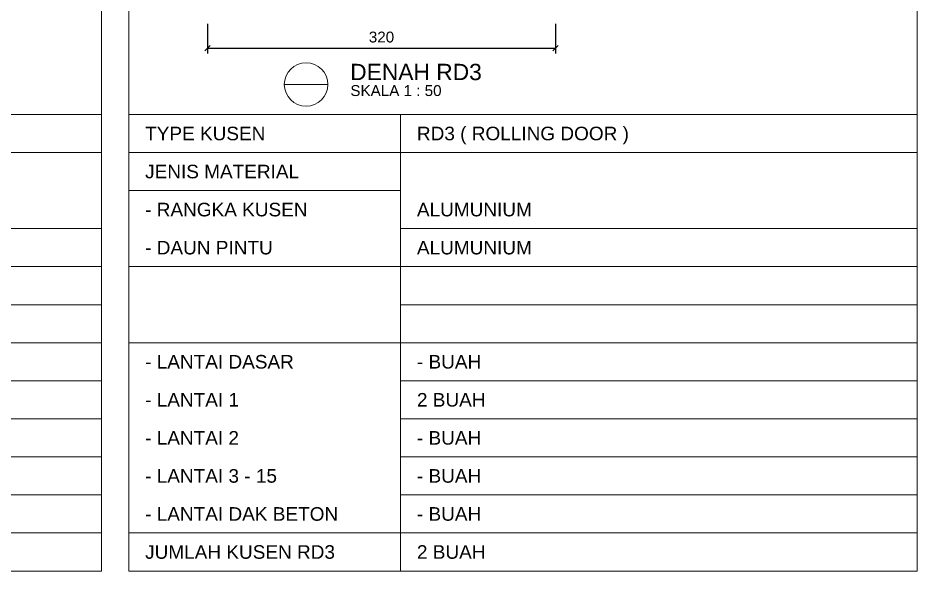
# Model space of a CAD drawing. Header units: millimetres. Extents: x -108 to 357, y -17 to 192.
# Drawn here: x 327.5 to 344.04, y 28.49 to 38.66 of the extents above; entities that cross this region are included whole.
import ezdxf
from ezdxf.enums import TextEntityAlignment as Align

# ---------------------------------------------------------------- set-up
doc = ezdxf.new("R2010")
doc.units = ezdxf.units.MM
doc.layers.get('defpoints').update_dxf_attribs({"color": 1})
for name, color, linetype, lineweight in [('lan', 7, 'Continuous', 15), ('NOT', 7, 'Continuous', 20), ('u', 6, 'Continuous', 20)]:
    doc.layers.add(name, color=color, linetype=linetype, lineweight=lineweight)
doc.styles.get("Standard").update_dxf_attribs({"font": 'arial.ttf'})
doc.dimstyles.new('SK-50', dxfattribs={"dimscale": 0, "dimtxt": 0.2, "dimasz": 0.1, "dimexe": 0.1, "dimexo": 0, "dimgap": 0.1, "dimtad": 1, "dimdec": 0, "dimlfac": 50, "dimzin": 0, "dimdsep": 46, "dimtxsty": 'Standard', "dimblk": 'OBLIQUE', "dimcen": 0.09, "dimclrd": 256, "dimclre": 256, "dimclrt": 256, "dimadec": 0, "dimazin": 0, "dimtfac": 1, "dimtdec": 0, "dimtofl": 0, "dimtmove": 0, "dimatfit": 3, "dimldrblk": 'OBLIQUE', "dimfxl": 0, "dimtolj": 1, "dimtzin": 0, "dimarcsym": 0})

# ---------------------------------------------------------------- blocks, each defined once
blk = doc.blocks.new('_Oblique')
at = {"color": 0, "linetype": 'ByBlock', "lineweight": -2}
blk.add_line((-0.5, -0.5), (0.5, 0.5), dxfattribs=at)
blk = doc.blocks.new('*D340')
at = {"layer": 'defpoints', "color": 0}
for p in [(330.992, 38.555), (337.392, 38.555), (337.392, 38.105)]:
    blk.add_point(p, dxfattribs=at)
at = {"layer": 'u', "lineweight": -2}
for p, q in [((330.992, 38.555), (330.992, 38.005)), ((337.392, 38.555), (337.392, 38.005)), ((330.992, 38.105), (337.392, 38.105))]:
    blk.add_line(p, q, dxfattribs=at)
at = {"layer": 'u', "lineweight": -2, "xscale": 0.1, "yscale": 0.1, "zscale": 0.1, "rotation": 180}
blk.add_blockref('_Oblique', (330.992, 38.105), dxfattribs=at)
at = {"layer": 'u', "lineweight": -2, "xscale": 0.1, "yscale": 0.1, "zscale": 0.1}
blk.add_blockref('_Oblique', (337.392, 38.105), dxfattribs=at)
at = {"layer": 'u', "insert": (334.192, 38.308), "char_height": 0.2, "attachment_point": 5}
blk.add_mtext('\\A1;320', dxfattribs=at)
blk = doc.blocks.new('Ndtpd')
blk.add_line((0.747, 0), (-0.747, 0))
blk.add_circle((0, 0), 0.747)
at = {"flags": 4}
for tag, height, p in [('NO', 0.5, (0, 0.148)), ('NOLBR', 0.3, (0, -0.398))]:
    blk.add_attdef(tag, text='', height=height, dxfattribs=at).set_placement(p, align=Align.CENTER)
for tag, p, height in [('NDTPD', (1.516, 0.148), 0.5), ('SKALA', (1.523, -0.398), 0.3)]:
    blk.add_attdef(tag, p, '', height=height, dxfattribs=at)

msp = doc.modelspace()

# ---------------------------------------------------------------- linework, layer by layer
at = {"layer": 'lan'}
for p, q in [((329.04364, 28.48506), (329.04364, 48.48506)), ((329.54364, 28.48506), (329.54364, 48.48506)), ((344.04364, 28.48506), (344.04364, 48.48506)), ((329.04364, 36.88506), (314.54364, 36.88506)), ((344.04364, 36.88506), (329.54364, 36.88506)), ((334.54364, 28.48506), (334.54364, 36.88506)), ((329.04364, 36.18506), (314.54364, 36.18506)), ((344.04364, 36.18506), (329.54364, 36.18506)), ((334.54364, 35.48506), (329.54364, 35.48506)), ((329.04364, 34.78506), (319.54364, 34.78506)), ((344.04364, 34.78506), (334.54364, 34.78506)), ((329.04364, 34.08506), (314.54364, 34.08506)), ((344.04364, 34.08506), (329.54364, 34.08506)), ((329.04364, 33.38506), (319.54364, 33.38506)), ((344.04364, 33.38506), (334.54364, 33.38506)), ((329.04364, 32.68506), (314.54364, 32.68506)), ((344.04364, 32.68506), (329.54364, 32.68506)), ((329.04364, 31.98506), (319.54364, 31.98506)), ((344.04364, 31.98506), (334.54364, 31.98506)), ((329.04364, 31.28506), (319.54364, 31.28506)), ((344.04364, 31.28506), (334.54364, 31.28506)), ((329.04364, 30.58506), (319.54364, 30.58506)), ((344.04364, 30.58506), (334.54364, 30.58506)), ((329.04364, 29.88506), (319.54364, 29.88506)), ((344.04364, 29.88506), (334.54364, 29.88506)), ((329.04364, 29.18506), (314.54364, 29.18506)), ((344.04364, 29.18506), (329.54364, 29.18506)), ((329.04364, 28.48506), (314.54364, 28.48506)), ((344.04364, 28.48506), (329.54364, 28.48506))]:
    msp.add_line(p, q, dxfattribs=at)

# ---------------------------------------------------------------- block references
at = {"layer": 'NOT'}
ref = msp.add_blockref('Ndtpd', (332.80414, 37.43786), dxfattribs=dict(at, xscale=0.5354752342704153, yscale=0.5354752342704153, zscale=0.5354752342704153))
ref.add_attrib('NDTPD', 'DENAH RD3', (333.61593, 37.51687), dxfattribs={"layer": '0', "height": 0.3, "flags": 4})
ref.add_attrib('SKALA', 'SKALA 1 : 50', (333.6198, 37.22454), dxfattribs={"layer": '0', "height": 0.2, "flags": 4})

# ---------------------------------------------------------------- texts
for s, p in [('TYPE KUSEN', (329.84364, 36.41006)), ('RD3 ( ROLLING DOOR )', (334.84364, 36.41006)), ('JENIS MATERIAL', (329.84364, 35.71006)), ('- RANGKA KUSEN', (329.84364, 35.01006)), ('ALUMUNIUM', (334.84364, 35.01006)), ('- DAUN PINTU', (329.84364, 34.31006)), ('ALUMUNIUM', (334.84364, 34.31006)), ('- LANTAI DASAR', (329.84364, 32.21006)), ('- BUAH', (334.84364, 32.21006)), ('- LANTAI 1', (329.84364, 31.51006)), ('2 BUAH', (334.84364, 31.51006)), ('- LANTAI 2', (329.84364, 30.81006)), ('- BUAH', (334.84364, 30.81006)), ('- LANTAI 3 - 15', (329.84364, 30.11006)), ('- BUAH', (334.84364, 30.11006)), ('- LANTAI DAK BETON', (329.84364, 29.41006)), ('- BUAH', (334.84364, 29.41006)), ('JUMLAH KUSEN RD3', (329.84364, 28.71006)), ('2 BUAH', (334.84364, 28.71006))]:
    msp.add_text(s, height=0.25, dxfattribs=at).set_placement(p)

# ---------------------------------------------------------------- dimensions: what is measured, and where the dimension line sits
at = {"layer": 'u'}
dim = msp.add_linear_dim(base=(337.39189, 38.10535), p1=(330.99189, 38.55535), p2=(337.39189, 38.55535), dimstyle='SK-50', override={"dimscale": 1, "dimtxt": 0.2}, dxfattribs=at)
dim.commit()
dim.dimension.update_dxf_attribs({"geometry": '*D340', "text_midpoint": (334.19189, 38.10535), "dimtype": 160})

doc.saveas('drawing.dxf')
